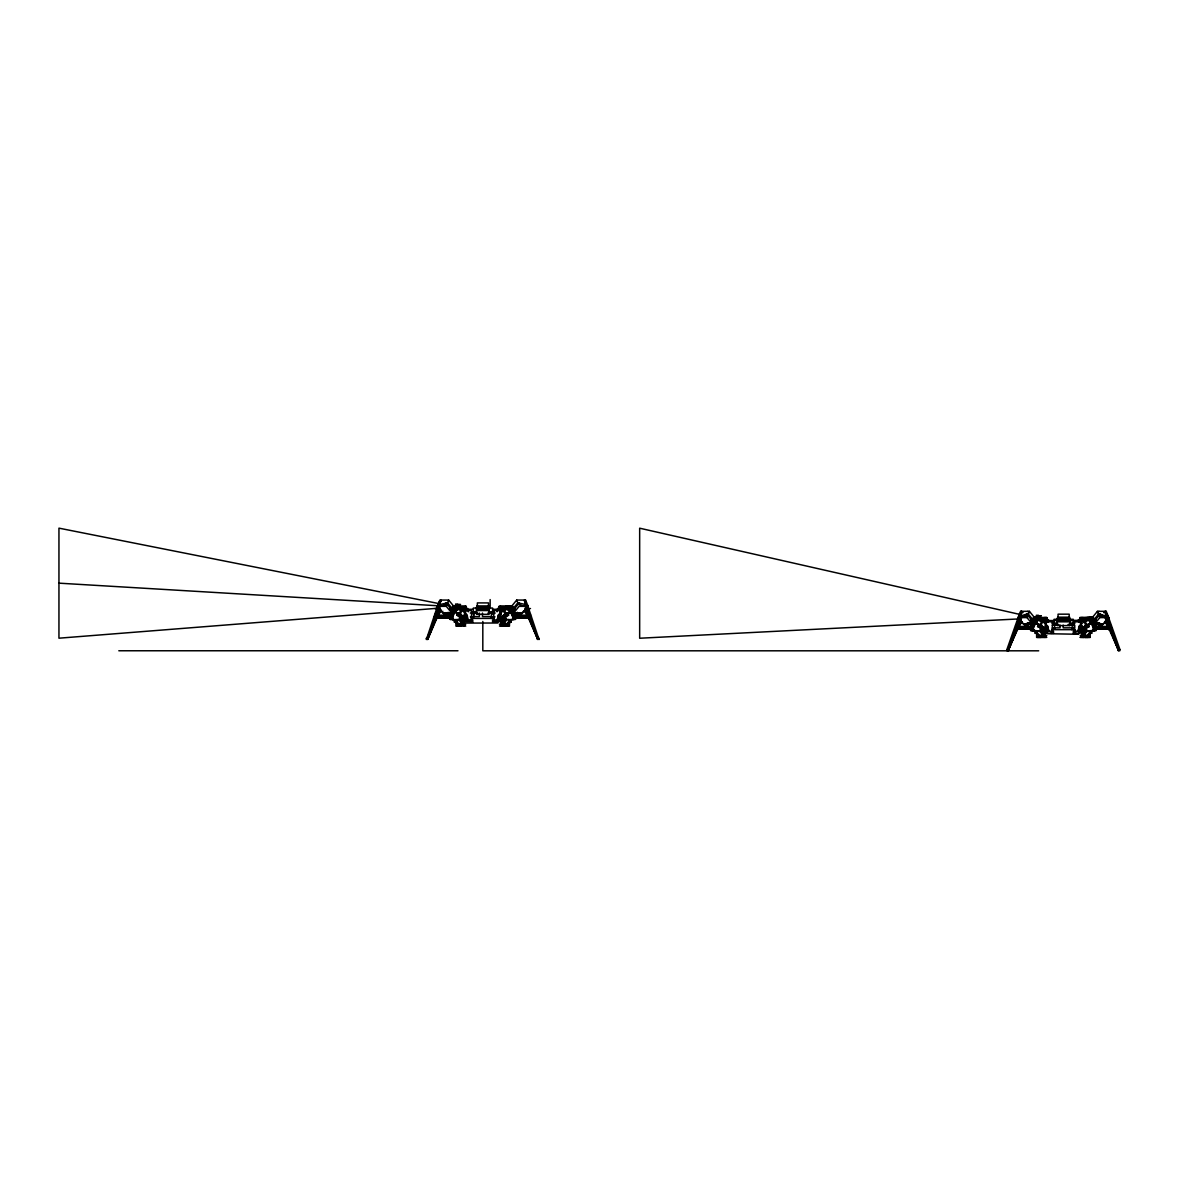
<?xml version="1.0" encoding="UTF-8"?>
<svg xmlns="http://www.w3.org/2000/svg" width="1179" height="1179" viewBox="0 0 1179 1179"><rect width="100%" height="100%" fill="white"/><g stroke="black" fill="none" stroke-linecap="round" stroke-linejoin="round"><path stroke-width="1.5" d="M452.692 615.114A3.006 1.724 -90 0 0 452.456 616.602L452.456 619.609L466.633 619.609L466.633 620.802L459.427 620.802L459.427 613.168M454.151 619.609L454.151 622.026L457.599 622.026M455.182 619.609L455.182 622.026L458.631 624.855L460.134 624.855L460.134 626.108M455.713 606.094L455.875 607.48L456.052 606.094M455.905 622.586L455.905 626.108L465.749 626.108M460.134 624.855L456.686 622.026L456.686 619.609L460.208 619.609L460.119 616.529L456.848 615.261L457.54 612.756M458.631 626.108L458.631 624.855M458.631 606.094L458.631 608.467L455.182 608.467L461.431 608.467L464.04 609.661L465.425 608.408L465.602 614.804M459.427 610.059L459.427 607.214L466.118 607.214L466.029 610.56M460.119 608.467L467.695 608.393L467.695 610.56M460.709 619.609L460.709 614.804M461.225 608.408L461.24 607.214M461.431 616.425L461.402 619.609L462.536 615.983M461.741 620.802L461.741 619.609M463.155 609.661L463.155 608.408M463.671 609.661L463.671 608.408M464.88 614.834L464.909 608.408L463.524 609.661M468.299 611.813L468.299 610.56M489.108 609.307L489.108 614.333L476.537 614.333L476.493 608.04M489.432 609.292L489.388 607.229L476.449 607.229L476.449 608.04M492.586 611.813L492.586 608.04L473.354 608.04L473.354 611.813M504.936 626.108L504.936 623.219L504.273 626.108L501.296 626.108L501.296 624.472L504.494 624.472M505.776 607.833L505.762 606.36M506.749 606.36L506.749 607.833L505.187 607.833L505.953 606.36M1035.162 621.245L1035.707 621.598C1026.202 644.147 1041.705 606.315 1032.097 628.112L1031.463 627.331L1035.206 618.931A1.547 0.884 -90 0 1 1036.768 620.346L1033.025 629.232L1017.698 629.232L1008.089 650.572L1016.136 627.316L1016.77 628.098L1033.187 627.876L1033.187 630.868L1040.6 630.868M1034.882 630.868L1034.867 633.285L1037.446 633.285M1035.914 630.868L1035.899 633.285L1039.347 636.115L1040.865 636.115L1040.865 637.367L1039.347 637.367L1039.347 636.115M1036.429 618.356L1036.429 617.354M1036.621 637.367L1046.598 637.367L1036.621 637.367L1036.621 632.077M1036.636 619.093L1036.768 617.354M1037.579 626.521L1040.836 627.788L1037.579 626.521L1038.257 624.015M1037.608 619.093L1037.608 617.619M1037.623 617.619L1038.316 619.093L1038.198 617.619L1036.636 617.619M1039.347 619.727L1039.347 617.354L1034.882 617.354M1040.158 624.428L1040.143 632.062L1047.35 632.062L1047.35 630.868L1041.44 630.868L1041.44 626.064M1040.158 621.333L1040.158 618.474M1041.617 637.367L1041.838 630.868M1041.956 619.668L1041.956 618.474M1042.162 626.093L1042.118 630.868L1043.695 626.653M1042.118 619.727L1044.756 620.92L1046.156 619.668M1042.472 632.062L1042.472 630.868M1043.887 619.668L1043.887 620.92L1042.634 619.668M1044.402 620.92L1044.402 619.668M1044.565 637.367L1045.169 635.732M1045.596 626.093L1045.64 619.668L1044.24 620.92M1046.318 626.064L1046.318 619.668L1047.011 621.819M1039.318 618.179L1046.834 618.474L1046.834 619.668L1046.009 619.653L1046.009 617.604M1080.421 620.567L1057.224 620.567L1057.254 621.819L1069.825 621.819M1069.825 625.592L1069.825 620.567L1069.825 625.592L1057.254 625.592L1057.283 620.567M1070.164 620.567L1070.119 618.489L1057.165 618.489L1057.165 619.299M1073.303 623.072L1073.303 619.299L1054.085 619.299L1054.085 623.072M1083.752 637.367L1080.244 637.367L1082.351 637.367L1081.762 635.732L1082.027 637.367L1090.207 637.367L1090.207 632.077M1086.507 619.093L1086.507 617.619M508.311 606.094L508.488 607.686L508.65 606.094M1089.381 617.354L1089.204 618.946L1089.042 617.354M517.286 612.549L515.194 616.337M527.219 606.758L527.146 607.48A3.006 1.724 90 0 1 527.072 609.823L527.087 609.882M1105.578 614.863L1105.607 613.92L1105.666 614.701M1105.755 613.891C1106.742 613.64 1107.39 615.084 1105.931 614.731M1109.1 625.401L1108.746 626.388M1035.383 619.815L1035.118 620.773M466.884 617.457C464.953 614.185 469.846 618.076 464.953 617.487M465.543 617.973L465.351 617.722A1.577 0.899 90 0 1 465.646 615.158A1.577 0.899 90 0 1 466.899 616.602L465.764 618.12L459.486 613.434L455.079 611.93L456.17 609.204L461.181 609.204L465.749 614.126A2.52 1.444 90 0 1 467.385 615.954A2.52 1.444 90 0 1 466.486 618.975A2.52 1.444 90 0 1 464.688 617.663L463.391 617.663A2.52 1.444 90 0 0 465.631 618.533M498.746 615.777C499.763 619.564 496.138 614.244 500.559 615.777M503.949 614.834L503.993 619.609L502.858 615.983M513.425 608.88L513.101 607.465L512.217 607.671M512.865 615.836A3.006 1.724 90 0 1 512.924 616.602L512.865 617.383A3.006 1.724 90 0 1 512.423 618.724M1036.297 618.43L1037.122 618.179M1046.141 627.862L1047.011 626.992L1047.011 628.731L1046.141 627.862L1043.209 628.289M1047.615 628.716L1047.615 627.036L1047.836 628.481L1046.48 629.38L1040.202 624.693L1035.796 623.19L1036.901 620.463L1041.912 620.463L1046.466 625.386A2.52 1.444 90 0 1 1048.116 627.213A2.52 1.444 90 0 1 1047.217 630.234A2.52 1.444 90 0 1 1045.405 628.923L1045.434 627.125L1047.35 627.036M1046.259 629.232L1046.082 628.982A1.577 0.899 90 0 1 1046.377 626.417A1.577 0.899 90 0 1 1047.615 627.862L1047.173 629.232L1045.876 629.232M1079.596 627.125L1080.111 628.879L1080.524 627.154L1079.345 628.746L1079.094 627.125L1081.688 626.992M1081.688 628.731L1081.983 627.862L1080.686 627.862M1094.156 620.139C1094.23 617.28 1092.638 620.095 1092.358 618.607M1095.424 627.862L1093.596 628.643A3.006 1.724 90 0 1 1093.419 629.365M448.094 612.387L450.201 616.337M454.504 608.88C455.698 605.019 455.978 611.768 454.652 608.482M1035.25 619.623C1037.019 622.556 1036.12 616.219 1034.661 620.802M438.927 606.831L438.78 609.823L440.18 611.533A3.006 1.724 -90 0 0 441.064 611.267M1016.563 625.401L1017.963 620.802M1017.772 625.135L1018.125 626.447M1022.296 621.864L1022.164 622.114A3.006 1.724 -90 0 1 1020.911 622.792L1019.496 621.082L1019.526 618.503M1020.837 614.495L1019.496 614.023L1019.923 614.819M451.881 608.113L450.349 608.113L450.879 610.486L452.427 610.486L451.881 608.113L447.563 602.837L437.881 604.974L439.001 606.33L437.306 606.33L439.855 600.067L448.683 600.067L454.033 606.596M1032.612 619.373L1031.065 619.373L1031.596 621.746L1032.612 619.373L1028.294 614.097L1026.762 614.053L1031.286 619.653L1032.833 619.653M499.395 615.04L501.267 614.318L499.645 614.126A2.52 1.444 -90 0 0 497.995 615.954A2.52 1.444 -90 0 0 498.894 618.975A2.52 1.444 -90 0 0 500.707 617.663L501.989 617.663A2.52 1.444 -90 0 1 499.749 618.533M525.716 603.044L526.423 602.277L524.876 602.661M528.31 614.657L526.939 609.396M1082.764 628.613L1082.705 628.923A2.52 1.444 -90 0 1 1080.789 630.146M1104.531 621.864L1104.664 622.114A3.006 1.724 90 0 0 1105.917 622.792L1107.332 621.082L1107.302 618.503M511.568 607.716C508.901 609.499 510.006 607.73 510.684 608.983A1.547 0.884 90 0 1 510.595 607.892M502.932 616.941L501.709 617.501M1084.665 626.093L1084.709 630.868L1083.133 626.653M453.311 607.922L453.296 609.13M510.595 608.983L511.082 607.465M438.293 609.882L438.323 609.823A3.006 1.724 -90 0 1 438.264 607.524L438.175 606.758M1018.273 621.141L1019.039 621.082A3.006 1.724 -90 0 1 1018.98 618.783L1019.187 617.074M437.94 605.829A3.006 1.724 -90 0 0 437.262 606.831L426.356 639.549L430.217 631.266M439.251 609.97L438.897 607.951L437.07 614.657M1006.866 649.614L1007.072 650.808L1008.811 650.528L1006.866 649.614L1017.978 618.091A3.006 1.724 -90 0 1 1019.098 616.853M1019.172 620.655L1017.241 626.314M1021.309 614.421L1019.806 614.406M436.377 612.299L437.822 607.524A1.798 1.032 -90 0 1 438.013 607.17M438.78 609.823L439.31 608.143M1019.496 621.082L1020.027 619.402M435.419 616.057L436.657 617.678L451.984 617.722L454.991 610.339L451.38 616.853L450.746 616.072L435.419 616.057L427.682 639.593L436.982 617.973L452.309 617.973L456.052 609.086A1.547 0.884 -90 0 0 454.49 607.671L451.1 615.187L435.758 615.187L438.264 607.524L438.632 608.187L58.95 638.193L58.95 528.148L438.883 603.574M1031.817 626.447L1016.49 626.447L1018.98 618.783L1021.014 619.299M1108.511 621.141L1107.788 621.082A3.006 1.724 90 0 0 1107.847 618.783L1107.656 617.074M511.096 607.745L510.875 608.88L510.286 607.716M436.348 617.192L427.785 638.9L436.657 617.678M1032.421 628.628L1017.094 628.613L1008.354 649.968L1016.77 628.098L1017.374 628.938L1008.502 650.16L1017.064 628.451L1033.379 628.363M437.306 606.33L442.538 612.726L451.513 612.726L446.281 606.345L440.032 606.345L438.912 604.974L439.796 602.764L438.78 602.764L439.148 603.471M1034.749 617.855L1029.414 611.326L1020.587 611.326L1018.022 617.59L1023.254 623.986L1032.229 623.986L1026.997 617.604L1020.749 617.604L1019.643 616.234L1020.837 614.406M496.875 619.948L498.127 616.809M1024.949 623.986L1026.084 625.371L1023.534 623.986L1024.669 625.371L1027.115 625.371L1028 623.16M1077.591 631.207L1078.859 628.068M438.912 604.974L440.887 600.067L440.356 602.631M441.3 611.208L439.531 611.179M446.016 602.837L450.57 608.393L452.117 608.393M447.563 602.837L448.683 600.067M446.281 606.345L447.593 603.058M451.056 619.55A3.006 1.724 90 0 1 449.774 619.093L446.001 613.522L446.841 612.903L450.643 618.577A3.006 1.724 90 0 1 450.245 617.177M450.57 608.393L450.098 609.543L451.645 609.543M450.746 616.072L451.1 615.187M464.172 617.914L456.686 612.903L455.89 611.93L456.995 609.204L457.791 610.177M459.486 613.434L461.181 609.204M461.976 610.177L460.282 614.406L458.204 613.434M1018.022 617.59L1019.717 617.604L1018.612 616.234L1019.643 616.234L1021.603 611.326L1022.724 612.682L1021.603 611.326L1021.029 613.92M1022.016 622.468L1020.248 622.438M1026.997 617.604L1029.414 611.326M1027.941 624.782L1028.235 623.986L1026.732 624.782L1027.042 624.015M1028.324 622.792L1027.557 624.163M1031.286 619.653L1030.829 620.802L1033.88 620.847M1037.712 620.463L1036.621 623.19L1037.417 624.163L1044.786 628.982A1.577 0.899 90 0 1 1044.52 627.862M1040.202 624.693L1041.912 620.463M1041.411 621.436L1042.708 621.436L1040.998 625.666L1038.92 624.693M454.696 609.985L451.984 617.722M1008.266 648.922L1010.27 644.132M1014.279 634.538L1016.283 629.748M462.433 619.609L463.671 617.501M1043.15 630.868L1044.24 628.289M502.578 617.221L502.578 615.998M511.096 607.937L511.023 608.983M513.366 609.189L512.217 609.44M1032.111 620.567L1031.596 621.746L1033.143 621.746L1032.377 620.802M1090.619 619.078L1090.943 620.802L1090.634 619.063M456.008 607.391L454.446 609.44M462.802 615.998L462.802 617.221M452.309 617.973L451.675 617.192L454.431 609.985M449.862 615.187L452.648 607.303L452.471 609.764M1030.579 626.447L1033.968 618.931A1.547 0.884 -90 0 1 1035 618.356M438.942 611.503L436.805 615.232M437.497 615.173L440.46 609.882M1021.191 621.141L1018.229 626.432M1020.911 622.792L1021.633 621.348M1029.12 623.072L1029.046 624.811M1020.631 621.864L1022.164 622.114M1029.002 623.16L1028.353 624.678M514.324 619.55A3.006 1.724 -90 0 0 515.621 619.093L519.379 613.522L518.554 612.903L514.751 618.577A3.006 1.724 -90 0 0 515.135 617.177M1100.479 624.163L1099.27 624.163M437.66 616.278L440.99 610.855M1019.216 626.182L1021.707 622.114A3.006 1.724 -90 0 1 1020.454 622.792L1019.702 622.792M526.748 608.187L527.146 607.48L529.622 615.187L514.28 615.187L510.905 607.671A1.547 0.884 90 0 0 509.343 609.086L513.071 617.973L528.413 617.973L529.975 616.057L537.816 639.549L528.413 617.973M524.316 611.267A3.006 1.724 90 0 0 525.2 611.533L526.6 609.823L526.453 606.831M1104.148 622.792A3.006 1.724 90 0 0 1104.576 622.63L1104.988 622.261A3.006 1.724 90 0 0 1105.71 619.55L1107.862 618.739L1110.338 626.447L1095.011 626.447L1091.621 618.931A1.547 0.884 90 0 0 1090.059 620.346L1093.803 629.232L1109.13 629.232L1118.65 650.72L1110.692 627.316L1095.365 627.331L1094.731 628.112C1085.122 606.315 1100.626 644.147 1091.12 621.598L1091.666 621.245M1109.586 626.314L1109.807 625.135M1110.028 626.27L1110.161 624.944M529.342 616.838L513.189 617.192L527.426 617.708L529.342 616.838L537.742 638.709L529.003 617.354L513.189 617.192L510.699 609.985L514 616.853M1109.763 628.451L1118.326 650.16L1109.763 628.451L1093.449 628.363M1093.626 628.215L1110.058 628.098L1118.473 649.968L1109.734 628.613L1110.692 627.316M514.678 617.177A3.006 1.724 -90 0 1 514.28 618.577L513.956 619.093A3.006 1.724 -90 0 1 512.659 619.55M1097.782 624.811L1097.708 623.072M1095.262 629.173A3.006 1.724 -90 0 1 1095.011 629.837L1094.672 630.352A3.006 1.724 -90 0 1 1092.579 630.131M515.194 616.293L517.286 612.387M1081.394 628.628L1081.394 627.125M1081.85 629.232L1082.042 628.982A1.577 0.899 -90 0 0 1082.307 627.862M499.837 617.973L500.029 617.722A1.577 0.899 -90 0 0 499.734 615.158A1.577 0.899 -90 0 0 498.496 616.602L499.631 618.12L505.894 613.434L510.301 611.93L509.21 609.204L516.697 600.067L525.525 600.067L528.089 606.33L522.842 612.726L513.867 612.726L519.099 606.345L525.362 606.345L526.468 604.974L525.274 603.147M1080.568 629.232L1080.76 628.982A1.577 0.899 -90 0 0 1080.465 626.417A1.577 0.899 -90 0 0 1079.212 627.862L1080.347 629.38L1086.625 624.693L1091.032 623.19L1089.941 620.463L1084.931 620.463L1080.362 625.386A2.52 1.444 -90 0 0 1078.726 627.213A2.52 1.444 -90 0 0 1079.625 630.234A2.52 1.444 -90 0 0 1081.423 628.923L1083.619 628.289M513.071 617.973L514.633 616.072L529.975 616.057M1093.803 629.232L1094.436 628.451L1091.12 621.598M507.604 610.177L508.4 609.204L509.49 611.93L508.694 612.903L501.208 617.914M507.191 613.434L505.098 614.406L503.404 610.177L504.199 609.204L509.21 609.204M526.306 603.147L525.082 602.661M520.131 612.726L518.996 614.112L521.442 614.112L522.577 612.726M520.027 614.112L521.147 612.726M1087.908 624.693L1081.629 629.38L1082.278 628.967M1085.432 621.495L1084.12 621.436L1085.83 625.666L1087.112 625.666L1090.221 623.19L1089.116 620.463M1094.598 623.986L1099.83 617.604L1106.079 617.604L1108.231 616.234L1107.11 617.604L1108.805 617.59L1106.256 611.326L1097.428 611.326L1092.078 617.855M1105.136 612.682L1106.256 611.326M1094.392 623.19L1099.86 623.19L1098.828 623.16L1099.712 625.371L1100.847 623.986M1100.744 625.371L1103.293 623.986L1102.159 625.371L1099.712 625.371M1108.805 617.59L1103.573 623.986L1089.411 624.163M507.677 613.566L508.473 612.594M512.217 609.587L512.968 610.486L513.499 608.113L517.817 602.837L527.499 604.974L526.394 606.33L528.089 606.33M513.278 608.393L514.81 608.393L519.364 602.837M525.186 604.974L524.066 606.33L518.244 604.208M525.362 606.345L526.468 604.974L524.493 600.067L525.525 600.067M1097.855 612.682L1098.961 611.326M1088.394 624.826L1089.19 623.853M1094.215 619.373L1095.763 619.373L1095.232 621.746L1094.215 619.373L1098.533 614.097L1100.066 614.053L1095.542 619.653L1093.994 619.653M1095.542 619.653L1095.998 620.802L1093.685 621.746L1095.232 621.746L1094.716 620.567M1102.262 615.409L1098.946 615.409L1104.797 617.604L1107.199 616.234L1106.315 614.023M499.984 614.318L503.404 610.177M513.396 617.722L510.699 609.985M1108.142 628.982L1109.984 630.279L1108.142 628.982L1109.454 628.938M1020.218 614.863L1019.688 613.537L1020.719 613.537M1097.163 623.116L1094.967 625.194A3.006 1.724 -90 0 0 1094.495 624.929M1097.133 623.131L1094.923 625.165L1095.659 625.165M502.077 609.661L503.462 608.408M503.978 608.408L501.355 609.661L499.955 608.408M1082.794 620.92L1085.387 619.668L1078.402 619.653L1078.402 621.819M1082.587 620.92L1079.758 619.653L1082.071 620.92L1084.709 619.727M505.246 626.108L505.246 624.855L508.694 622.026L511.229 622.026L511.229 619.609M505.246 624.855L511.229 622.026M1090.207 637.367L1085.962 637.367L1085.962 636.115L1089.411 633.285L1091.96 633.285L1091.96 630.868M1085.962 636.115L1087.48 636.115L1090.929 633.285L1090.929 630.868M1035.147 619.594C1033.762 621.495 1037.166 621.053 1036.297 619.211M1045.287 628.834L1044.211 628.201M1083.074 628.716L1083.074 627.036M1018.685 628.982C1013.468 631.944 1020.896 627.788 1017.374 628.938M440.253 610.118L439.487 610.177L441.049 610.177M466 615.04L464.452 614.126A2.52 1.444 90 0 1 465.808 614.996M505.275 619.609L505.275 616.529L508.532 615.261L508.532 612.756L507.854 615.261M508.532 615.261L505.275 616.529M1089.263 626.521L1085.992 627.788L1089.263 626.521L1088.571 624.015M525.893 610.177L525.141 610.118M440.032 606.345L447.165 604.149M1019.643 616.234L1026.762 614.053M1020.749 617.604L1027.882 615.409L1024.566 615.409M1028.235 623.986L1037.417 624.163M453.944 609.425L455.477 609.307L455.477 607.819M466.147 615.63C463.774 618.931 469.168 615.895 464.703 615.6M500.677 615.6L498.82 616.602L500.677 617.619M498.629 617.487L500.427 617.487M499.395 617.619L499.395 615.6M1044.004 627.036L1044.004 628.716M1017.477 618.99L639.666 638.237L639.666 528.192L1019.688 614.392M500.721 620.257L500.589 623.485L501.473 623.485L501.473 620.021M1038.242 617.619L1046.539 617.604M455.905 606.36L457.467 606.36M499.026 606.345L509.475 606.36M508.68 606.36L507.781 606.36M466.383 608.393L466.294 610.56M499.085 610.56L499.557 608.393M1086.67 617.619L1085.918 619.093L1087.48 619.093L1086.625 617.619L1085.918 619.093M1090.207 619.093L1090.207 617.619L1088.585 617.619L1089.219 619.093M1039.185 617.619L1039.347 619.093L1047.099 619.653M1080.878 618.179L1087.79 618.179L1084.194 618.179M462.522 623.087L462.522 624.664C472.057 622.954 456.494 627.994 461.107 623.219L460.385 623.485L461.269 623.485M499.483 624.472L502.799 624.472M499.483 626.108L509.475 626.108L509.475 622.586M1041.617 635.732L1045.11 635.732M1043.061 635.732L1046.628 635.732L1042.059 635.732M1037.638 637.367L1038.64 637.367M439.281 601.423L440.975 601.423M524.419 601.423L526.114 601.423M439.988 602.277L439.281 602.661M457.761 604.518L460.547 604.518L457.761 604.842M455.595 605.888L456.406 605.977M500.603 606.345L500.102 608.393M511.229 606.094L506.764 606.094L506.764 608.467M454.151 606.36L452.456 606.36L466.383 606.345L455.595 606.345M511.229 606.36L512.924 606.36L499.189 606.345M456.73 606.094C456.612 608.953 457.703 605.932 456.008 606.949M526.659 607.524L528.339 607.524L539.039 639.549L536.504 634.464M437.055 607.524L438.721 607.524M438.131 607.907L439.34 607.922M438.102 608.143L440.135 607.789M513.499 608.113L515.046 608.113L515.282 609.543L512.968 610.486M524.964 608.187L526.88 608.04M504.671 608.408L497.685 608.393L497.685 610.56M505.511 608.467L510.198 608.467M434.904 608.556L438.293 608.556M510.168 608.556L513.558 608.556M527.101 608.556L530.476 608.556M467.562 609.307L472.941 609.292M492.63 609.307L497.936 609.307M513.735 609.543L515.282 609.543L514.81 608.393M527.072 609.823L527.838 609.882M464.894 610.56L471.541 610.56L471.541 612.623L473.914 612.623L473.914 616.838L470.377 616.838M489.108 610.56L476.537 610.56L476.537 609.307L489.256 609.307L489.256 611.813M500.486 610.56L493.854 610.56L493.854 612.623L491.481 612.623L491.481 616.838L493.721 616.838M439.354 611.002L441.521 611.37A3.006 1.724 -90 0 0 442.847 611.267M454.018 611.046L455.462 611.031A2.52 1.444 -90 0 0 456.627 608.113A2.52 1.444 -90 0 0 454.961 606.08A2.52 1.444 -90 0 0 453.797 608.998L452.559 608.998A2.52 1.444 -90 0 1 453.208 606.433A2.52 1.444 -90 0 1 454.799 606.492M524.095 611.208L526.04 611.002M524.773 611.267A3.006 1.724 90 0 0 525.657 611.533L526.409 611.533M471.585 611.813L476.493 611.813M493.898 611.813L488.858 611.813M453.473 612.903L456.686 612.903M508.694 612.903L511.907 612.903M470.259 613.065L477.657 613.065M487.944 613.065L495.239 613.065M450.201 616.293L447.46 613.389M528.266 613.655L529.017 613.655M450.452 613.905L451.189 613.905M493.854 613.891L491.481 613.891L492.129 612.623M445.264 612.726L446.399 614.112L443.952 614.112L442.818 612.726M1105.799 613.92L1106.83 613.92M464.113 614.318L465.396 614.318M529.297 614.362L530.506 614.362M434.874 614.362L436.097 614.362M1106.005 614.406L1107.022 614.406M438.072 614.819L437.306 614.775L439.723 611.533A3.006 1.724 -90 0 0 440.607 611.267M528.059 614.819L525.657 611.533M456.848 615.261L460.119 616.529M464.835 615.777L466.633 615.777M1038.493 615.777L1041.263 615.777L1038.493 616.101M470.657 616.573L479.381 616.573L479.381 613.065M530.182 616.573L531.39 616.573M433.99 616.573L435.198 616.573M491.481 616.838L495.018 616.838M462.477 617.03L464.29 617.03M512.718 617.103L513.956 617.103M451.675 617.192L436.038 616.838L427.638 638.709L436.377 617.354L451.837 617.545M513.543 617.545L527.573 617.531M1034.882 617.619L1033.187 617.619L1047.099 617.604L1044.299 617.604M1091.946 617.354L1079.728 617.604L1083.192 617.604M1104.797 617.604L1106.079 617.604M464.703 617.619L466 617.619M1036.326 617.604L1037.122 617.604M1088.703 617.619L1090.207 617.619M1091.946 617.619L1093.64 617.619L1080.819 617.604L1080.819 619.653M1089.219 617.619L1080.981 618.179M464.467 618.12L466.221 618.12M499.159 618.12L500.913 618.12M1089.042 618.017L1090.398 617.354M435.552 618.489L436.761 618.489M449.435 618.577L451.439 619.093A3.006 1.724 90 0 0 452.721 619.55A3.006 1.724 -90 0 1 450.746 617.383M471.099 618.415L494.34 618.415M528.619 618.489L529.828 618.489M1039.097 618.179L1046.834 618.474M1080.082 621.819L1079.993 618.474L1086.684 618.474L1086.684 621.333M514.28 618.577L515.96 618.577M1017.772 618.783L1019.437 618.783M1079.993 618.474L1086.684 618.474M1080.819 619.093L1083.752 619.093M1107.39 618.783L1109.056 618.783L1119.976 649.614L1119.755 650.808L1118.016 650.528L1119.976 649.614M1043.076 619.093L1046.009 619.093M1019.363 619.447L1021.132 619.447A3.006 1.724 -90 0 0 1021.854 622.261L1022.252 622.63A3.006 1.724 -90 0 0 1022.679 622.792M1105.814 619.299L1107.597 619.299M505.511 619.609L512.924 619.609L512.924 616.602M1037.476 619.727L1040.6 619.727M1041.44 619.668L1048.426 619.653L1048.426 621.819M465.16 619.948L472.794 619.948L472.794 622.144L470.347 621.525M500.22 619.948L492.586 619.948L492.586 622.144L495.047 621.525M1086.227 619.727L1089.367 619.727M1073.686 620.552L1080.966 620.567M504.671 614.804L504.671 619.609L498.761 619.609L498.761 620.802L501.075 620.802M505.953 613.168L505.953 620.802L503.639 620.802L503.639 619.609M1046.495 620.567L1055.456 620.567M498.761 620.802L505.953 620.802M1043.518 620.92L1044.756 620.92M1092.948 620.847L1094.495 620.847M1082.071 620.92L1083.309 620.92M460.399 621.525L471.6 621.525M493.78 621.525L504.995 621.525L504.995 622.777L502.313 622.777M1035.707 621.598L1032.406 628.451L1033.025 629.232M508.311 622.026L509.682 622.026M1041.396 621.495L1042.678 621.495M1044.889 621.819L1052.257 621.819L1052.257 623.883L1054.63 623.883L1054.63 628.098L1052.39 628.098M1081.084 621.819L1074.57 621.819L1074.57 623.883L1072.197 623.883L1072.197 628.098M1020.071 622.261L1021.854 622.261M1104.664 622.114L1106.757 622.261M1104.811 622.468L1106.58 622.438M460.399 622.777L463.067 622.777M1057.18 623.072L1052.316 623.072M1069.825 623.072L1074.614 623.072M1107.626 626.182L1105.121 622.114A3.006 1.724 90 0 0 1106.374 622.792L1107.125 622.792M462.139 623.087L497.906 623.013L497.906 620.463M500.736 623.087L503.256 623.087M1026.968 623.19L1032.436 623.19M500.589 623.485L501.473 623.485M1054.63 624.339L1058.374 624.339M1068.38 624.339L1072.315 624.339M504.052 624.472L499.631 624.472M1098.533 624.811L1097.841 623.205M1052.257 625.15L1058.963 625.091M1067.909 625.091L1074.57 625.15L1074.57 631.251M1107.656 620.655L1109.763 625.165M1015.605 625.636L1016.814 625.636M1080.701 625.577L1081.998 625.577M1018.052 626.078L1018.789 626.078M1110.014 625.636L1111.222 625.622M1108.776 626.078L1106.374 622.792M1016.136 627.316L1031.463 627.331M1014.721 627.832L1015.93 627.832M1053.127 627.832L1060.098 627.832L1060.098 625.091M1031.433 628.215L1033.202 628.215M1072.197 628.098L1074.437 628.098M1110.898 627.832L1112.106 627.832M1052.39 628.098L1054.63 628.098M1045.685 628.746L1047.483 628.746M1018.538 628.805L1032.716 628.982M1045.346 628.613L1044.122 628.923A2.52 1.444 90 0 0 1046.038 630.146M1094.421 628.628L1109.734 628.613M1079.345 628.746L1081.143 628.746M1094.112 628.982L1108.289 628.805M1079.669 629.232L1081.172 629.38M1051.815 629.674L1075.056 629.674M1095.011 629.837L1096.337 630.352A3.006 1.724 -90 0 1 1094.245 630.131M1034.248 630.131A3.006 1.724 90 0 1 1032.156 630.352L1030.49 630.352A3.006 1.724 90 0 0 1032.583 630.131M1109.336 629.748L1110.544 629.748M1086.242 630.868L1093.655 630.868L1093.655 627.876M1040.939 630.868L1037.417 630.868L1037.417 633.285L1040.865 636.115M1045.876 631.207L1053.51 631.207L1053.51 633.403L1051.064 632.784M1080.951 631.207L1073.317 631.207L1073.317 633.403L1075.764 632.784M1041.145 631.811L1042.708 631.811M1084.12 631.811L1085.682 631.811M1041.116 632.784L1052.316 633.403M1085.712 632.784L1074.511 633.403M1041.116 634.037L1043.783 634.037M1085.712 634.037L1083.044 634.346M1042.855 634.346L1045.375 634.346M1081.452 634.346L1083.973 634.346M1085.653 635.732L1082.027 635.732M1083.162 637.367L1085.962 637.367M1088.202 637.367L1084.989 637.367L1084.989 630.868M426.135 638.355L428.08 639.254L426.872 639.254M539.245 638.355L537.3 639.254L538.508 639.254M118.814 650.764L457.983 650.764M1038.699 650.808L482.815 650.808L482.815 621.466M500.25 608.393L501.871 609.661M499.012 608.393L499.262 607.214L505.953 607.214L505.953 610.059M1040.158 619.093L1040.924 617.619L1040.32 619.093M1040.762 617.619L1035.81 617.457L1035.81 618.636M505.172 619.609L508.694 619.609L508.694 622.026M504.052 626.108L508.503 626.108L508.503 624.855M457.909 626.108L456.921 626.108L456.877 624.855M461.107 626.108L460.444 623.219M504.494 626.108L504.465 624.472M1085.903 630.868L1089.411 630.868L1089.411 633.285M1085.225 635.732L1080.215 635.732L1083.575 635.923L1083.575 634.346M58.95 583.163L438.588 605.814M1108.614 626.432L1105.637 621.141M527.883 615.173L524.92 609.882M1035.825 620.655L1035.354 619.491M1033.379 621.068C1031.448 618.371 1034.455 619.181 1035.088 618.341M455.227 609.425L454.446 607.671M1100.066 614.053L1105.902 616.234M501.267 614.318L500.928 614.126A2.52 1.444 -90 0 0 499.572 614.996M1090.354 618.209L1090.059 617.354M461.917 608.408L463.318 609.661M1029.694 623.131L1031.92 625.165A3.006 1.724 90 0 1 1032.347 624.929M1029.68 623.116L1031.861 625.194M1027.867 611.326L1028.972 612.682M1037.638 623.853L1038.434 624.826M1020.587 611.326L1021.692 612.682M1020.926 616.234L1022.031 617.604M1025.981 623.986L1027.115 625.371M456.921 612.594L457.717 613.566M440.194 604.974L441.314 606.33M444.232 612.726L445.367 614.112M1030.682 629.041L1030.873 629.35A1.798 1.032 90 0 0 1031.124 629.571M448.329 613.419L448.094 612.549M524.404 610.855L527.735 616.278M1105.195 621.348L1105.917 622.792M1096.249 626.447L1092.859 618.931A1.547 0.884 90 0 0 1091.828 618.356M512.143 607.671L515.518 615.187M510.654 610.339L513.705 617.192M510.684 609.44L511.362 611.046L509.917 611.031A2.52 1.444 90 0 1 508.753 608.113A2.52 1.444 90 0 1 510.419 606.08A2.52 1.444 90 0 1 511.598 608.998L512.836 608.998A2.52 1.444 90 0 0 512.187 606.433A2.52 1.444 90 0 0 510.581 606.492M1082.602 628.289L1083.678 630.868M501.871 617.03L502.961 619.609M1111.885 632.946L1113.89 637.736M1116.557 644.132L1118.562 648.922M1106.123 613.537L1105.224 611.326L1104.104 612.682L1105.224 611.326L1107.199 616.234M524.493 600.067L525.392 602.277M1097.428 611.326L1098.533 614.097M1098.519 614.318L1099.83 617.604M1099.801 624.015L1100.11 624.782M1098.504 622.792L1099.064 624.163M1098.577 624.015L1098.902 624.782M516.697 600.067L517.817 602.837M1095.011 626.447L1095.365 627.331M1084.931 620.463L1086.625 624.693M1047.984 628.068L1049.236 631.207M514.28 615.187L514.633 616.072M504.199 609.204L505.894 613.434M467.252 616.809L468.505 619.948M528.723 617.678L537.595 638.9L529.047 617.192M1106.801 619.402L1107.332 621.082M529.445 613.684L527.573 607.568M1109.056 618.783L1108.849 618.091A3.006 1.724 90 0 0 1107.744 616.853M528.339 607.524L528.118 606.831A3.006 1.724 90 0 0 527.44 605.829M1108.54 621.082L1107.788 621.082M1033.187 627.876L1033.246 628.643A3.006 1.724 -90 0 0 1033.408 629.365M452.456 616.602L452.515 617.383A3.006 1.724 -90 0 0 453.311 619.211M1037.785 617.354L1037.697 618.931L1037.446 617.354M1087.48 617.354L1087.48 619.727M1086.684 624.428L1086.684 632.062L1079.478 632.062L1079.478 630.868L1085.387 630.868L1085.387 626.064M1084.872 618.474L1084.872 619.668M1084.371 630.868L1084.371 632.062M1082.956 619.668L1082.956 620.92M1082.44 619.668L1082.44 620.92M1081.187 619.668L1081.231 626.093M1080.509 619.668L1080.509 626.064M510.198 619.609L510.198 622.026M504.155 607.214L503.978 611.65M502.225 608.408L502.225 609.661M501.709 608.408L501.709 609.661M500.515 614.834L500.5 608.467L500.471 614.804M499.778 608.408L499.793 614.804M458.631 606.36L458.631 607.833L460.193 607.833L460.193 606.36L459.604 607.833M1089.411 617.619L1089.411 619.093M1087.48 636.115L1087.48 637.367M1085.52 617.604L1085.52 619.093M1083.133 632.784L1083.133 634.346M1081.88 634.346L1081.88 635.923M1081.526 618.179L1081.541 619.653M1079.817 619.653L1079.817 621.819M1078.638 632.563L1078.638 634.273L1044.668 633.654M1074.437 625.15L1074.437 628.098M1071.932 629.792L1071.932 627.832L1063.193 627.832L1063.193 625.091M1069.972 620.567L1069.928 623.072M1069.677 618.489L1069.677 617.177L1057.592 617.177L1057.592 618.489M1069.191 617.177L1069.191 614.171L1058.064 614.171L1058.064 617.177M1052.39 625.15L1052.257 631.251M1046.746 619.653L1046.746 621.819M1044.948 634.346L1044.815 637.367M1043.695 632.784L1043.783 634.346M1043.253 634.346L1043.253 635.923M1041.308 617.604L1041.308 619.093M1039.008 617.693L1039.008 618.946M1037.417 617.619L1037.417 619.093M1037.122 618.489L1037.122 616.558L1038.493 616.558L1038.493 615.305L1036.326 615.305L1036.326 618.636M506.749 624.855L506.749 626.108M502.858 623.087L502.858 624.664M502.416 621.525L502.416 623.087M501.281 624.472L501.281 626.108M501.149 623.087L501.149 624.664M499.351 608.393L499.351 610.56M497.081 609.292L497.081 611.813M493.721 613.891L493.78 622.144M491.201 618.533L491.201 616.573L482.476 616.573L482.476 613.065M490.14 599.58L490.14 606.787M488.961 607.229L488.961 605.918L476.861 605.918L476.861 607.229M488.474 605.918L488.474 602.911L477.348 602.911L477.348 605.918M473.251 612.623L473.914 613.876L471.541 613.891L471.6 622.144M465.278 606.345L465.278 608.393M464.231 623.087L464.231 624.664M463.951 620.714L463.951 623.013M462.979 621.525L462.979 623.087M459.427 606.36L459.427 607.833M456.406 606.61L457.761 604.046L455.595 604.046L455.595 606.625M441.123 611.002A3.006 1.724 -90 0 1 440.415 609.071M450.746 615.836A3.006 1.724 -90 0 1 450.909 615.114M513.337 618.371A1.857 1.061 -90 0 1 512.777 618.43M511.155 611.031A2.52 1.444 90 0 1 510.227 610M524.964 609.071A3.006 1.724 90 0 1 524.257 611.002L523.859 611.37A3.006 1.724 90 0 1 522.975 611.503M514.648 617.383A3.006 1.724 90 0 1 512.541 619.506M455.153 610A2.52 1.444 -90 0 1 454.578 610.84M454.785 607.892A1.547 0.884 -90 0 1 454.814 609.086M451.1 618.577A3.006 1.724 90 0 1 450.717 617.177M452.603 618.43A1.857 1.061 90 0 1 452.058 618.371M463.922 617.398A1.577 0.899 90 0 1 463.833 616.204M1107.612 618.047A1.798 1.032 90 0 1 1108.098 618.43M1091.518 622.099A2.52 1.444 90 0 0 1091.887 622.291L1090.649 622.291A2.52 1.444 90 0 1 1089.47 619.373A2.52 1.444 90 0 1 1091.15 617.339A2.52 1.444 90 0 1 1092.314 620.257L1093.552 620.257A2.52 1.444 90 0 0 1092.741 617.531A2.52 1.444 90 0 0 1091.032 618.194M1091.209 621.746A2.52 1.444 90 0 1 1090.781 620.67M1095.718 629.173A3.006 1.724 -90 0 1 1095.468 629.837M1080.48 629.792A2.52 1.444 -90 0 1 1080.052 628.731M1080.097 626.801A2.52 1.444 -90 0 1 1080.568 625.813M1080.907 625.504A2.52 1.444 -90 0 1 1081.659 625.386M1093.139 629.984A3.006 1.724 90 0 1 1091.076 630.47M1093.419 626.373A3.006 1.724 90 0 1 1093.596 627.095M1095.365 628.643A3.006 1.724 90 0 1 1092.491 629.984M1094.569 625.268A3.006 1.724 90 0 1 1095.203 626.373M1031.817 629.837A3.006 1.724 90 0 1 1031.581 629.173M1035.766 630.47A3.006 1.724 -90 0 1 1033.688 629.984M1034.337 629.984A3.006 1.724 -90 0 1 1031.463 628.643M1035.81 618.194A2.52 1.444 -90 0 0 1034.086 617.531A2.52 1.444 -90 0 0 1033.276 620.257L1034.514 620.257A2.52 1.444 -90 0 1 1035.693 617.339A2.52 1.444 -90 0 1 1037.358 619.373A2.52 1.444 -90 0 1 1036.179 622.291L1034.956 622.291A2.52 1.444 -90 0 0 1035.309 622.099M1036.061 620.67A2.52 1.444 -90 0 1 1035.619 621.746M1031.36 629.837A3.006 1.724 90 0 1 1031.124 629.173M1045.184 625.386A2.52 1.444 90 0 1 1045.92 625.504M1046.259 625.813A2.52 1.444 90 0 1 1046.731 626.801M1046.79 628.731A2.52 1.444 90 0 1 1046.362 629.792M1018.73 618.43A1.798 1.032 -90 0 1 1019.216 618.047M464.113 624.472L464.113 626.108L464.084 624.472M529.548 618.666L527.426 617.708L529.548 618.666M437.66 617.354L436.127 619.019L437.66 617.354M1081.438 634.744L1082.189 634.744L1081.438 634.744M1088.615 619.093L1088.63 617.619L1088.512 619.093M1045.301 619.653L1045.301 618.179L1045.287 619.653"/></g></svg>
